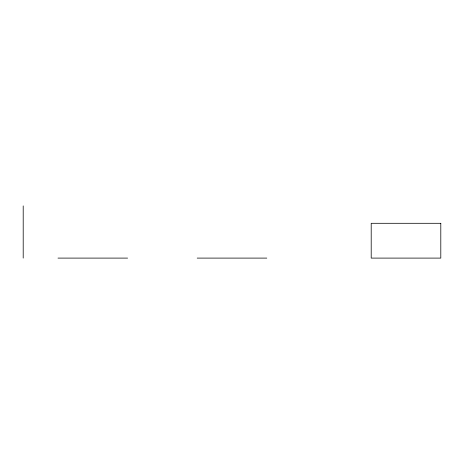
<?xml version="1.0" encoding="UTF-8"?>
<svg xmlns="http://www.w3.org/2000/svg" width="464" height="464" viewBox="0 0 464 464"><rect width="100%" height="100%" fill="white"/><g stroke="black" fill="none" stroke-linecap="round" stroke-linejoin="round"><path stroke-width="0.7" d="M58 258.1L127.6 258.1M197.2 258.1L266.8 258.1M23.2 205.9L23.2 258.1M440.8 223.3L371.2 223.3L371.2 258.1L440.8 258.1L440.8 223.3"/></g></svg>
